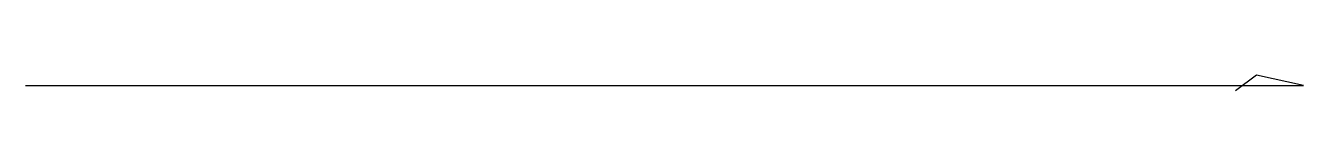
# Model space of a CAD drawing. Units: millimetres at full size, sheet at 1:100. Extents: x -15551 to -3306, y -3540 to -3390.
import ezdxf

# ---------------------------------------------------------------- set-up
doc = ezdxf.new("R2010")
doc.units = ezdxf.units.MM
doc.header["$LTSCALE"] = 100
doc.layers.add('0-0', color=7, linetype='Continuous')

msp = doc.modelspace()

# ---------------------------------------------------------------- linework, layer by layer
at = {"layer": '0-0'}
msp.add_lwpolyline([(-15551, -3489.8), (-3306.1, -3489.8), (-3756.1, -3389.8), (-3956.1, -3539.8)], dxfattribs=at)

doc.saveas('drawing.dxf')
